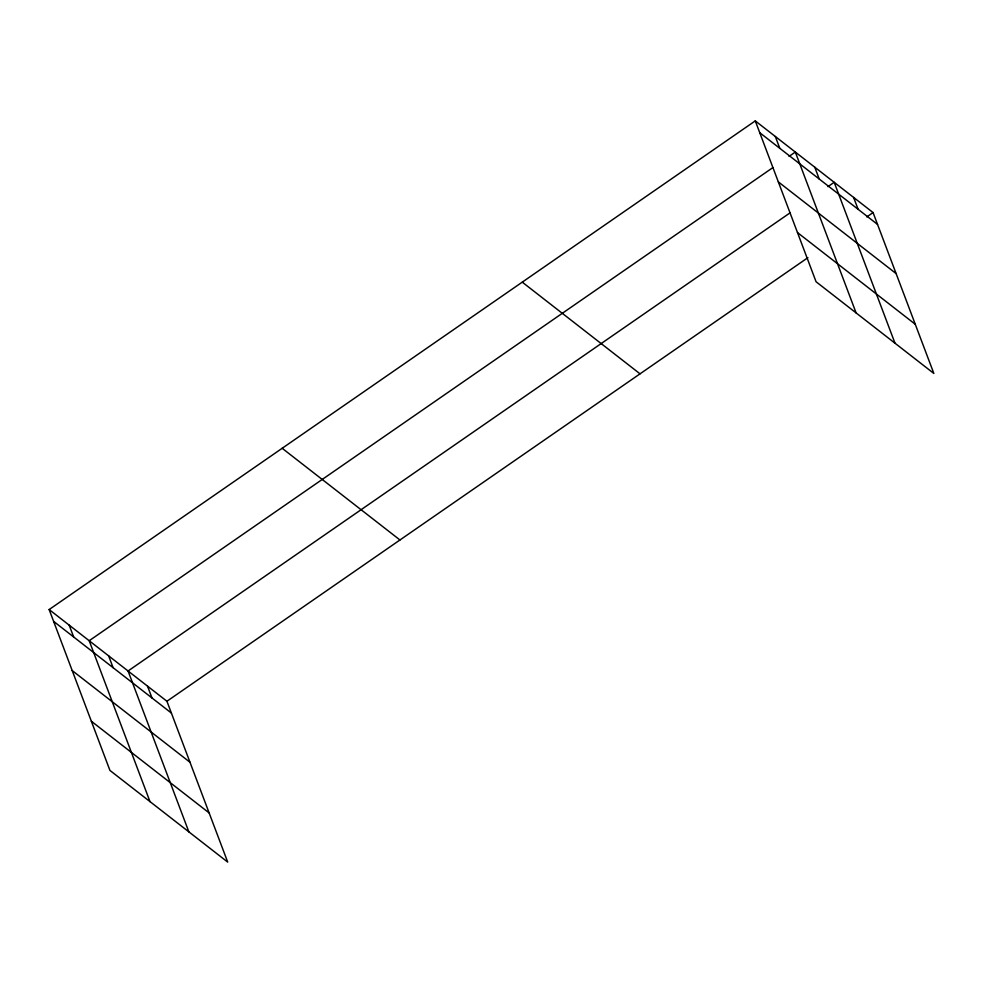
<?xml version="1.0" encoding="UTF-8"?>
<svg xmlns="http://www.w3.org/2000/svg" width="983" height="983" viewBox="0 0 983 983"><rect width="100%" height="100%" fill="white"/><g stroke="black" fill="none" stroke-linecap="round" stroke-linejoin="round"><path stroke-width="1.47" d="M49.15 609.546L166.926 701.248L227.724 862.116L109.936 770.426L49.15 609.546L755.276 120.884L873.064 212.574L933.85 373.454L816.074 281.752L755.276 120.884M772.773 167.663L89.195 640.719L149.981 801.6M789.054 156.395L795.321 152.058L856.119 312.938M790.344 212.66L128.06 670.984L188.859 831.864M827.932 186.647L834.186 182.31L894.985 343.19M166.926 701.248L807.915 257.657M866.797 216.911L873.064 212.574M759.748 132.705L877.524 224.407M778.339 181.892L896.115 273.593M797.483 232.566L915.259 324.267M522.256 282.146L640.031 373.835M282.17 448.285L399.958 539.986M53.623 621.379L171.398 713.068M72.201 670.566L189.989 762.255M91.358 721.239L209.133 812.929M853.625 197.448L858.098 209.268M814.76 167.184L819.232 179.017M775.304 136.465L779.777 148.298M147.499 686.109L151.972 697.942M108.634 655.858L113.094 667.678M69.179 625.139L73.639 636.959"/></g></svg>
